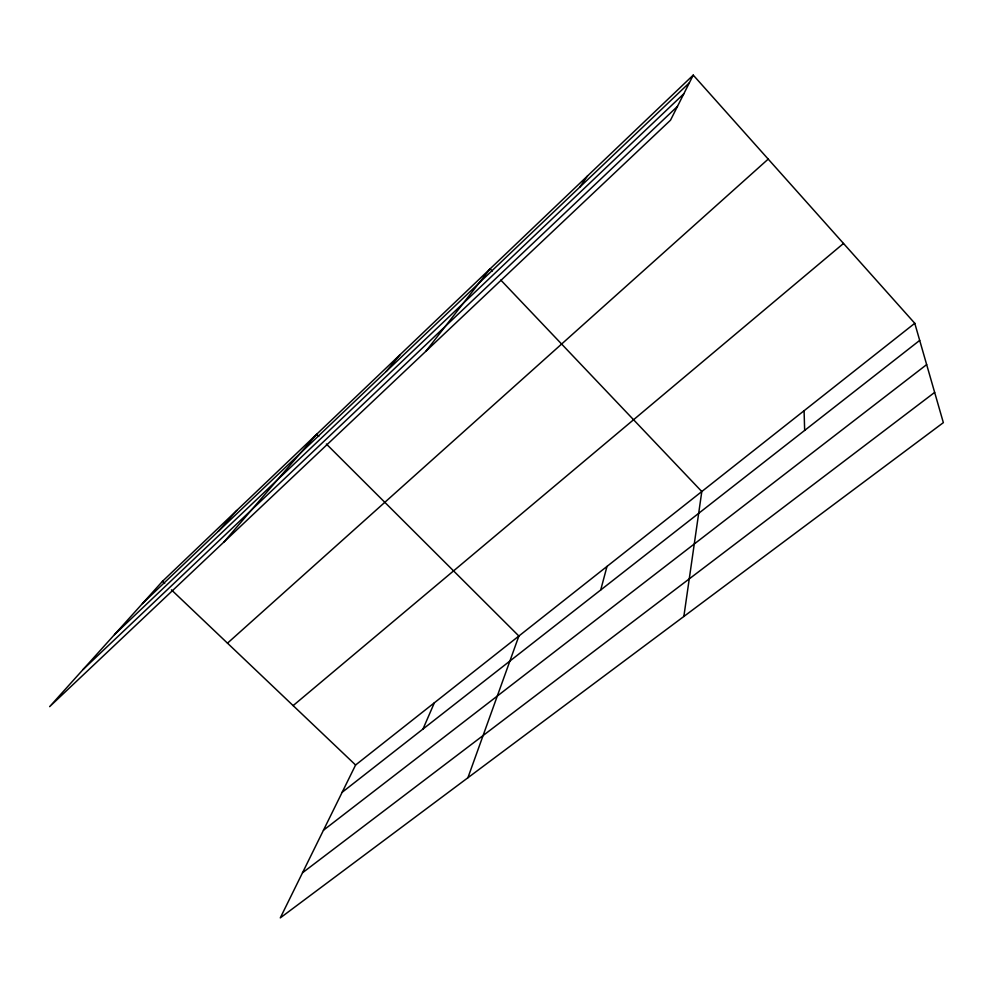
<?xml version="1.0" encoding="UTF-8"?>
<svg xmlns="http://www.w3.org/2000/svg" width="993" height="993" viewBox="0 0 993 993"><rect width="100%" height="100%" fill="white"/><g stroke="black" fill="none" stroke-linecap="round" stroke-linejoin="round"><path stroke-width="1.49" d="M683.854 616.467L701.803 491.535L500.795 280.051M600.703 590.003L606.996 566.42M467.902 777.755L518.88 636.029L326.362 444.02M422.968 729.061L434.375 702.783M914.776 323.296L355.593 765.007L280.287 917.892L943.35 422.646L914.776 323.296L693.238 75.108L162.455 581.327L49.65 706.644L670.511 120.19L693.238 75.108M579.689 187.23L587.521 175.935M425.898 351.249L490.12 268.83L492.255 271.064M386.153 371.519L400.092 354.687M223.934 542.017L316.618 434.301L318.778 436.461M218.41 531.23L236.744 510.476M142.409 603.595L689.353 82.816M114.48 634.614L683.829 93.764M83.064 669.518L677.474 106.388M227.484 643.166L768.21 159.103M293.134 705.613L843.504 243.459M342.138 792.302L919.692 340.4M323.457 830.235L926.655 364.605M302.505 872.773L934.649 392.409M162.455 581.327L164.701 583.45M171.429 589.854L355.593 765.007M804.082 410.73L804.653 430.416"/></g></svg>
